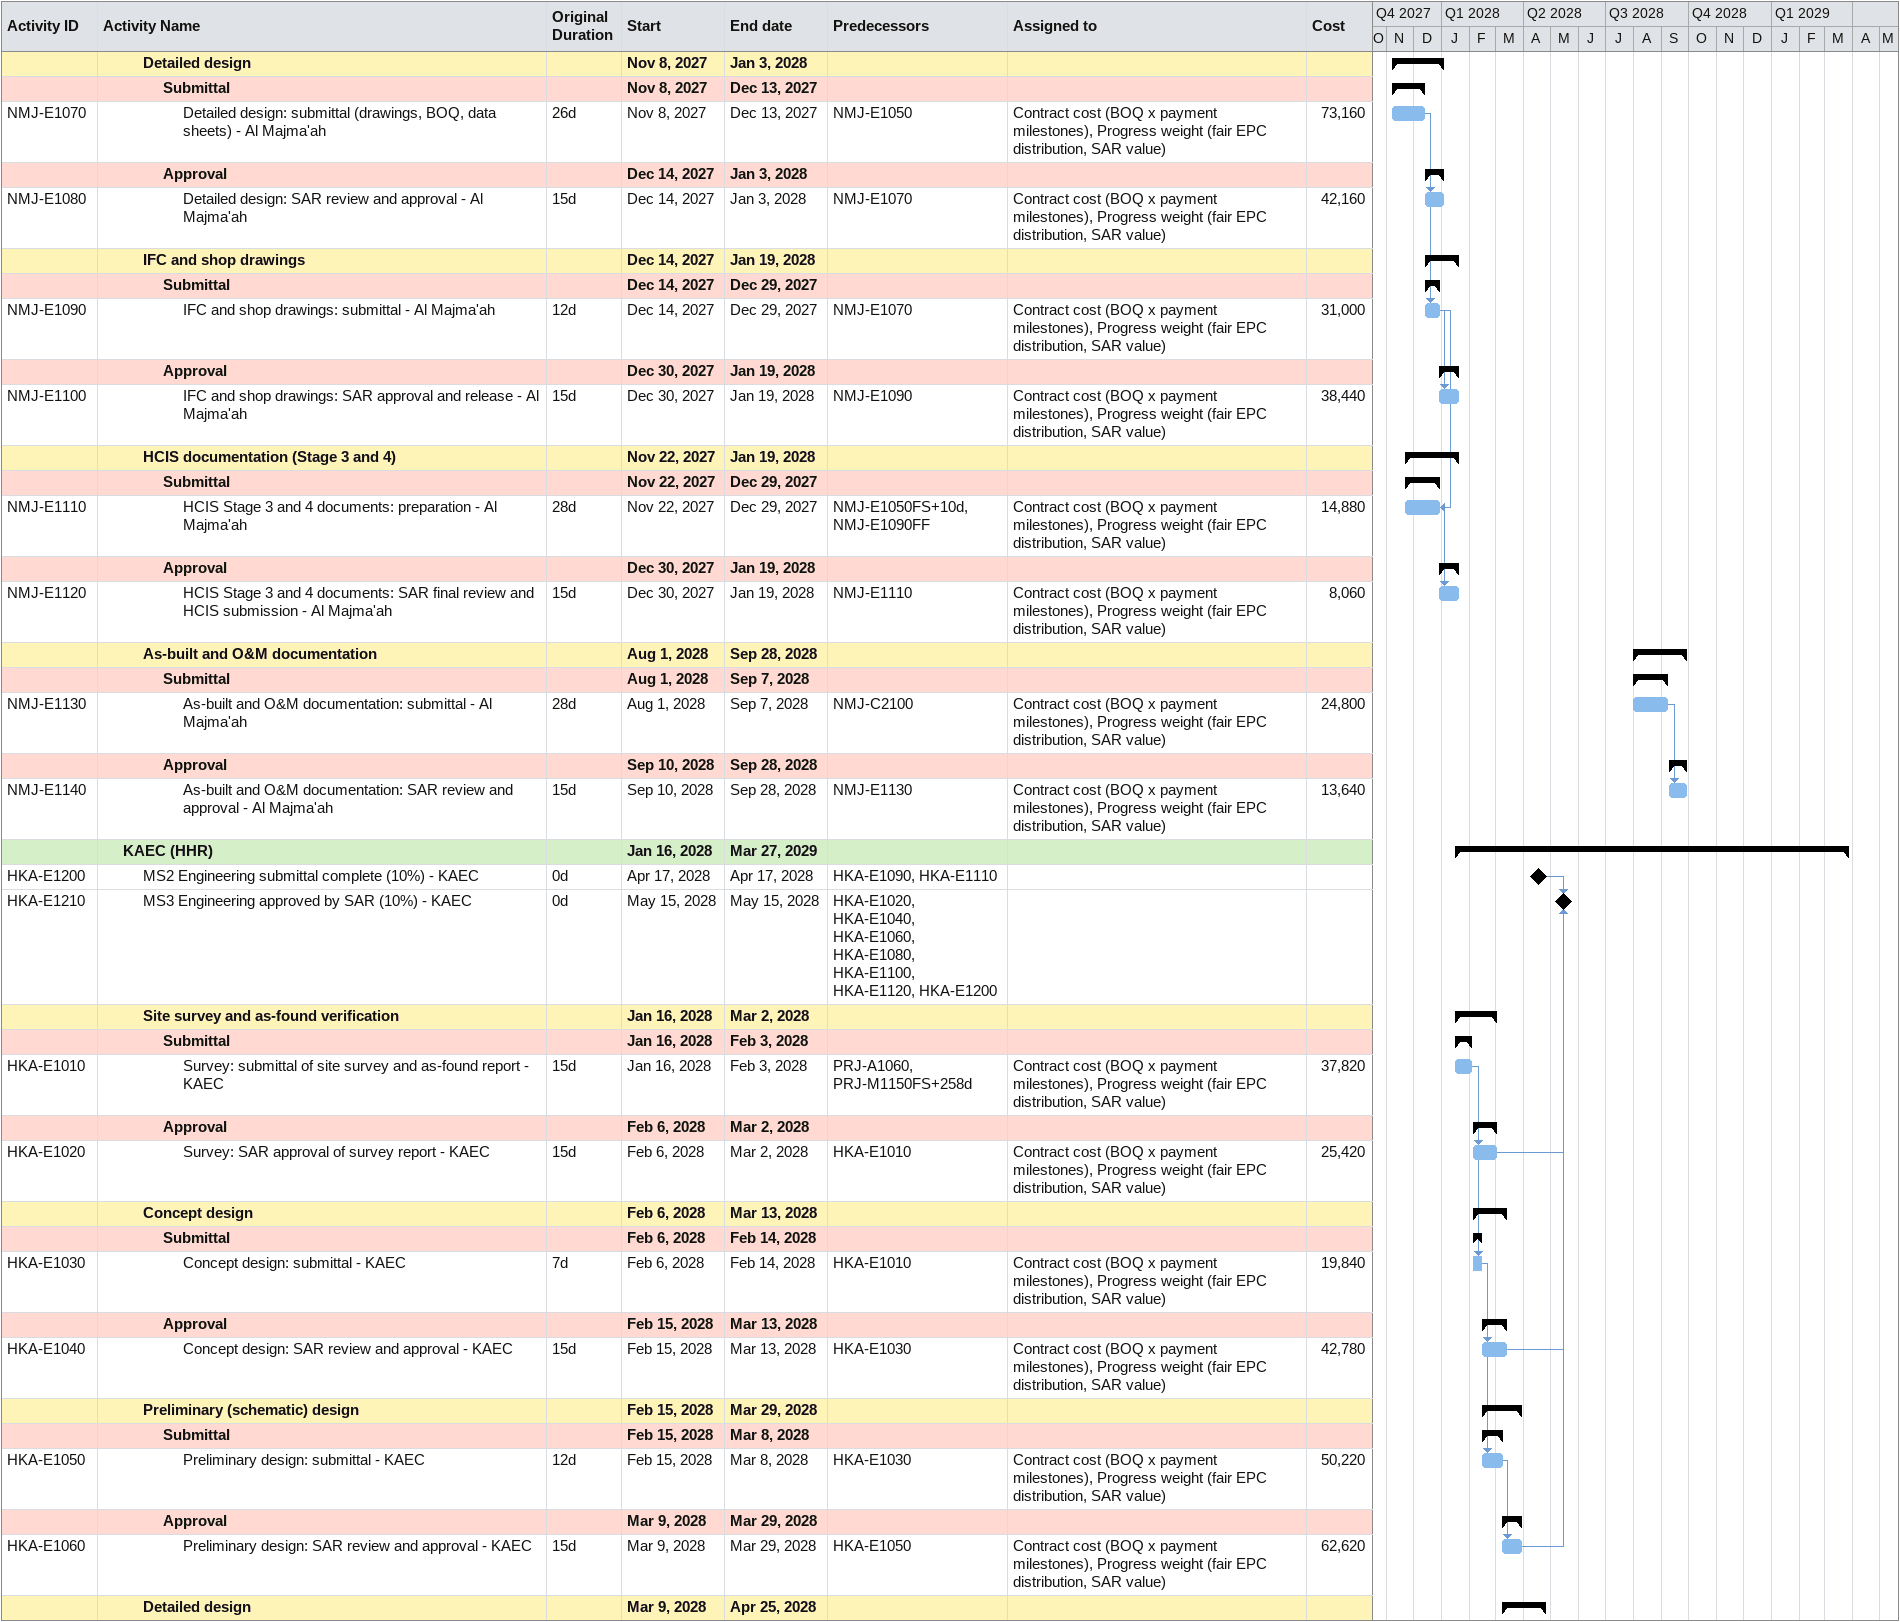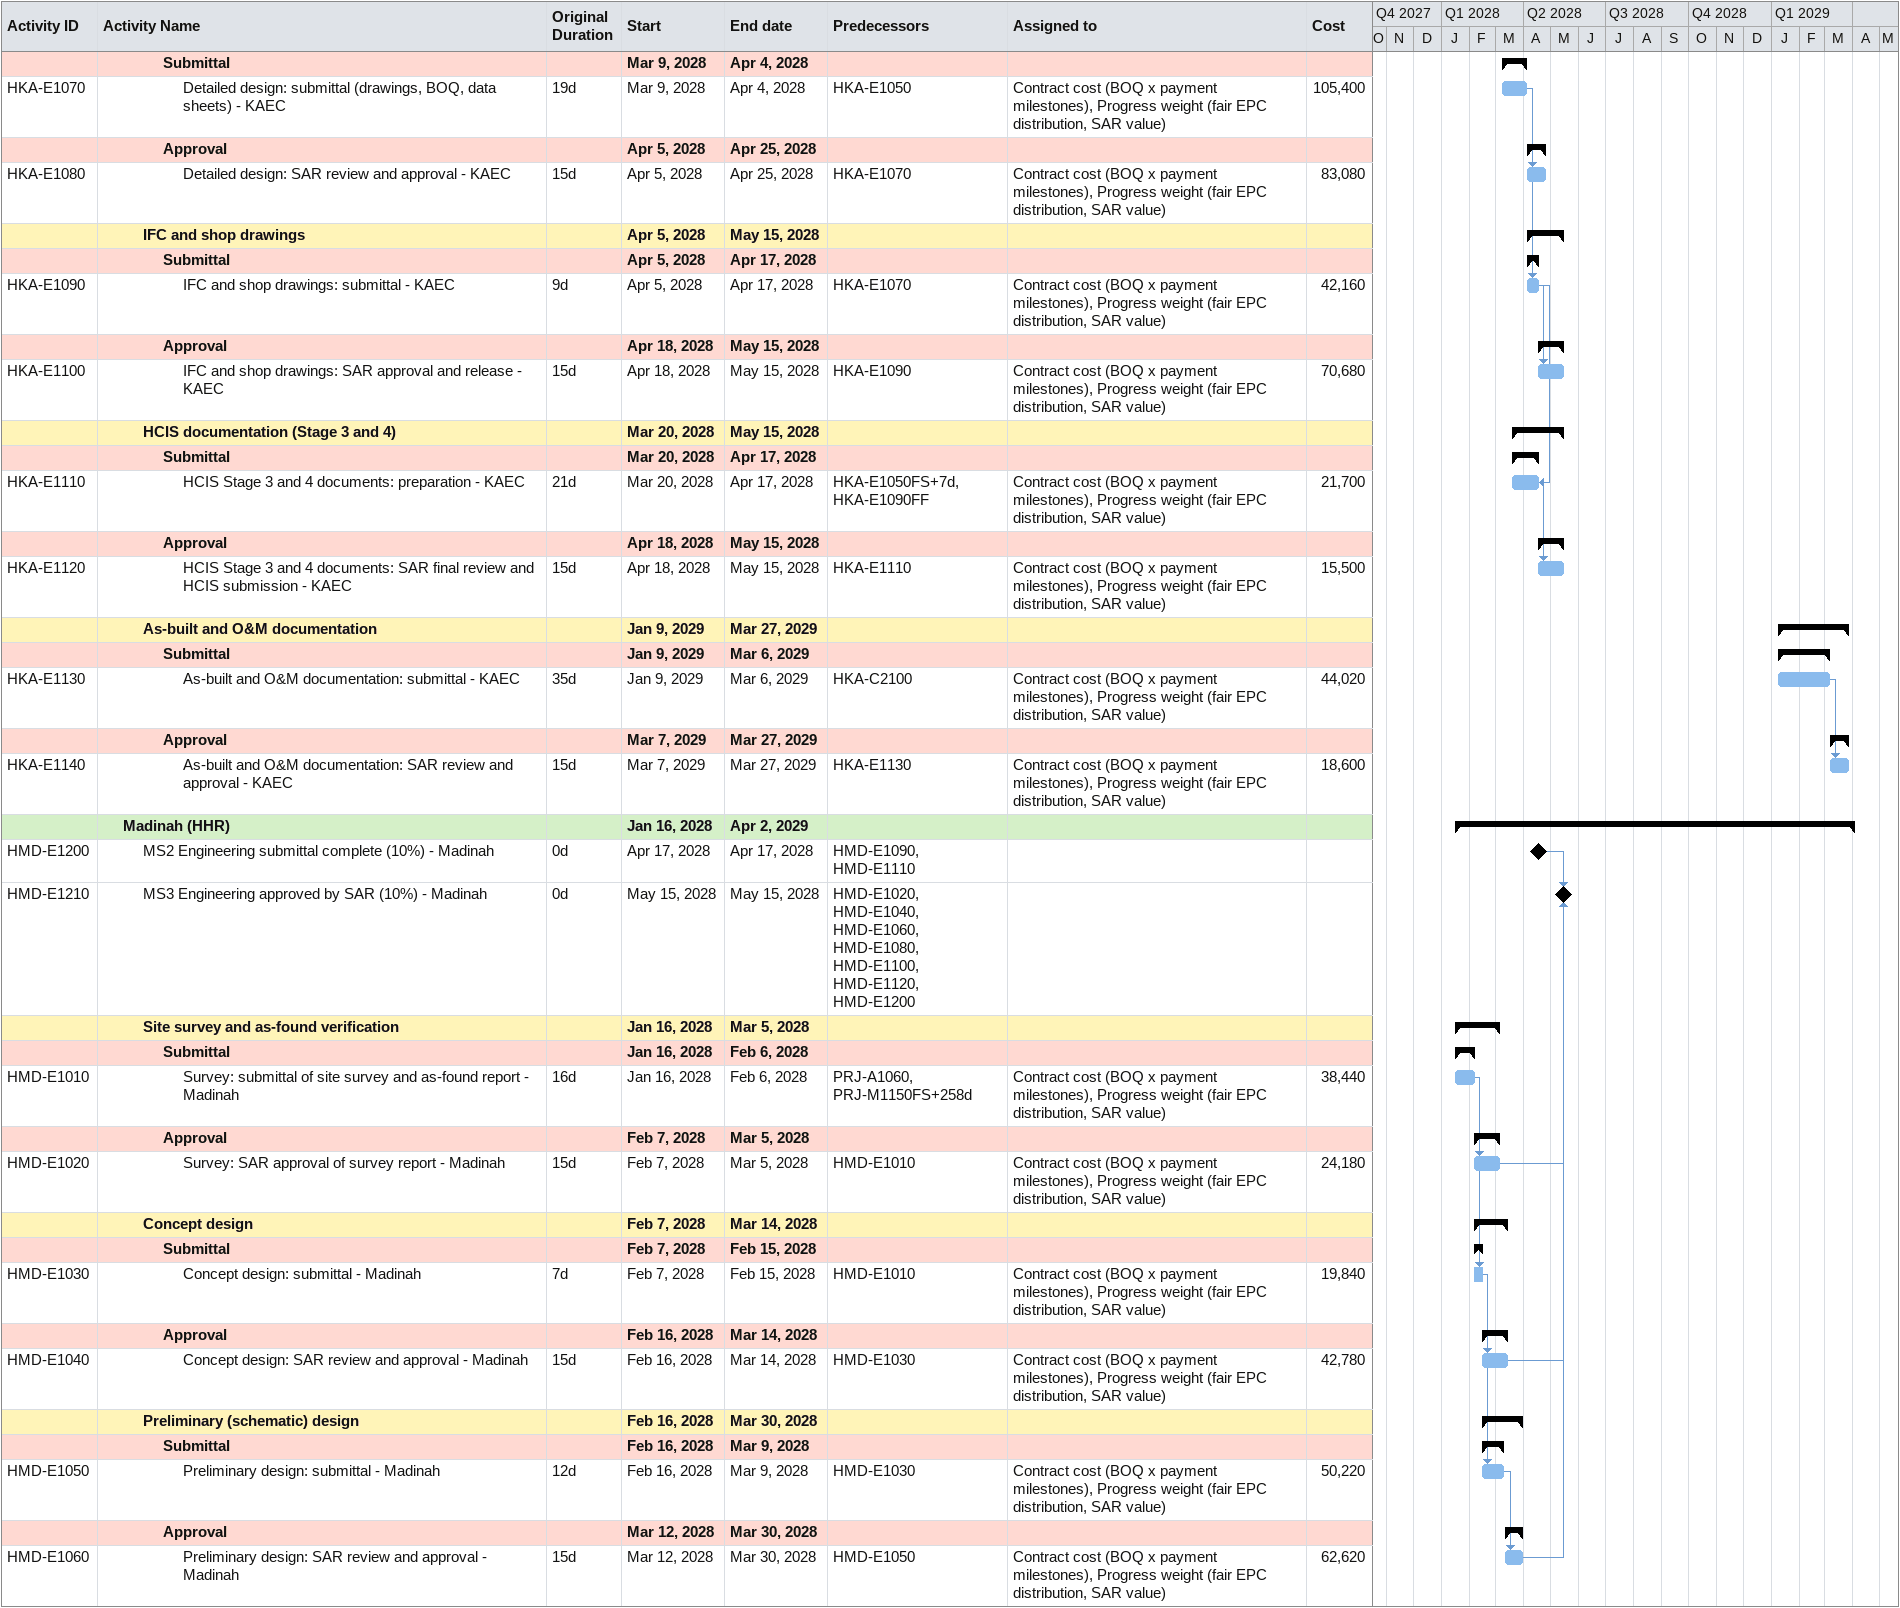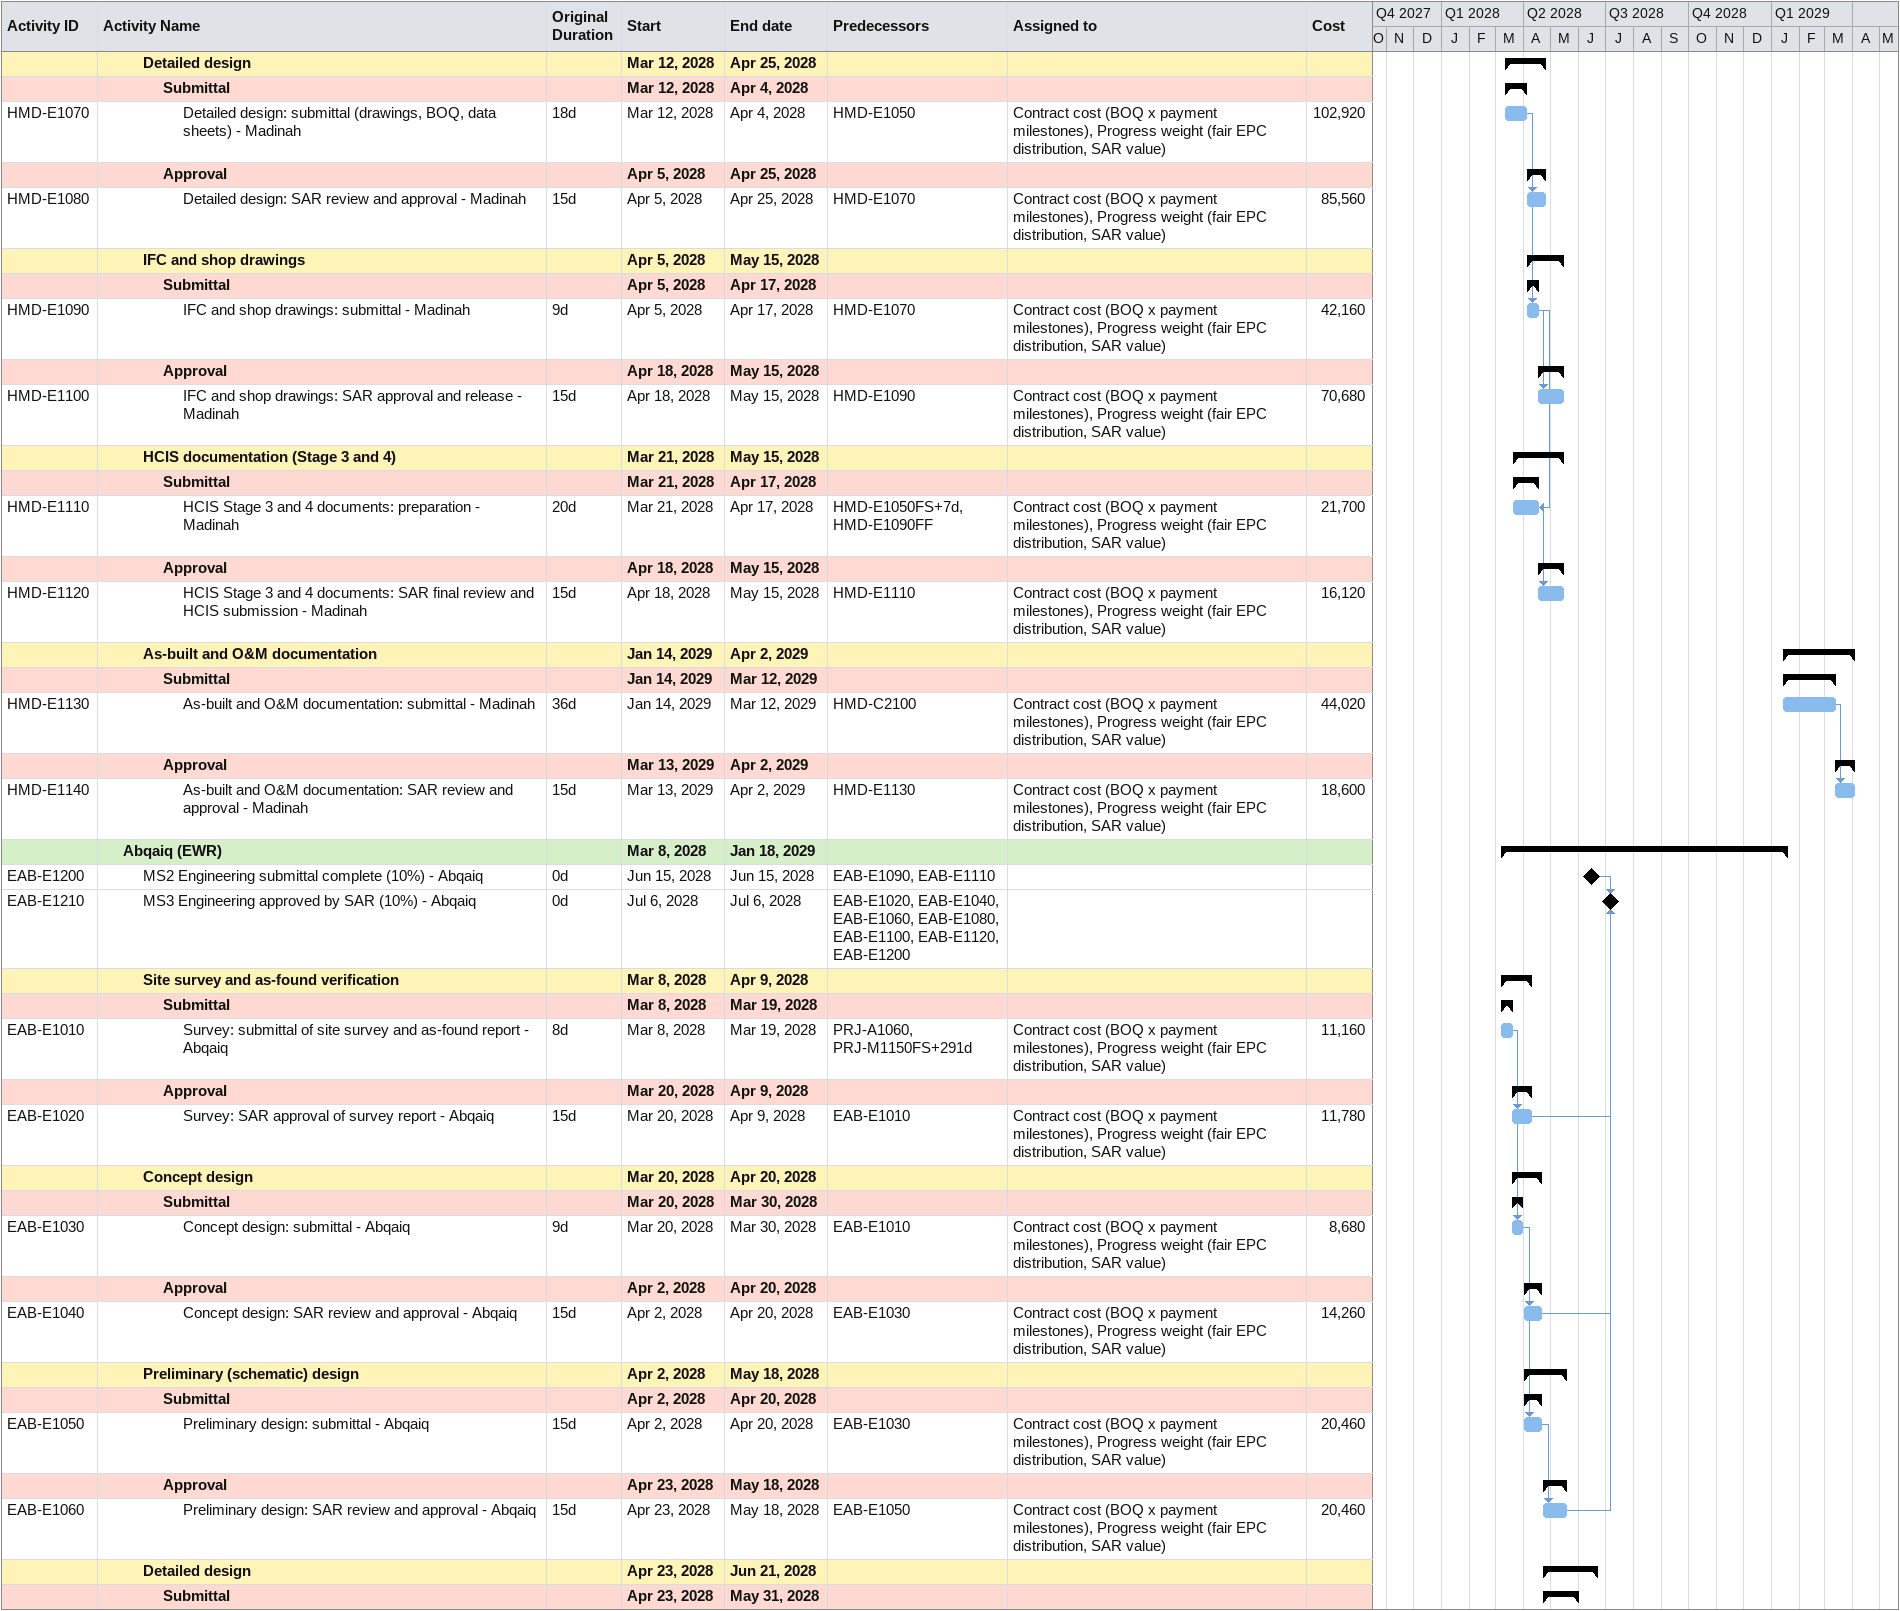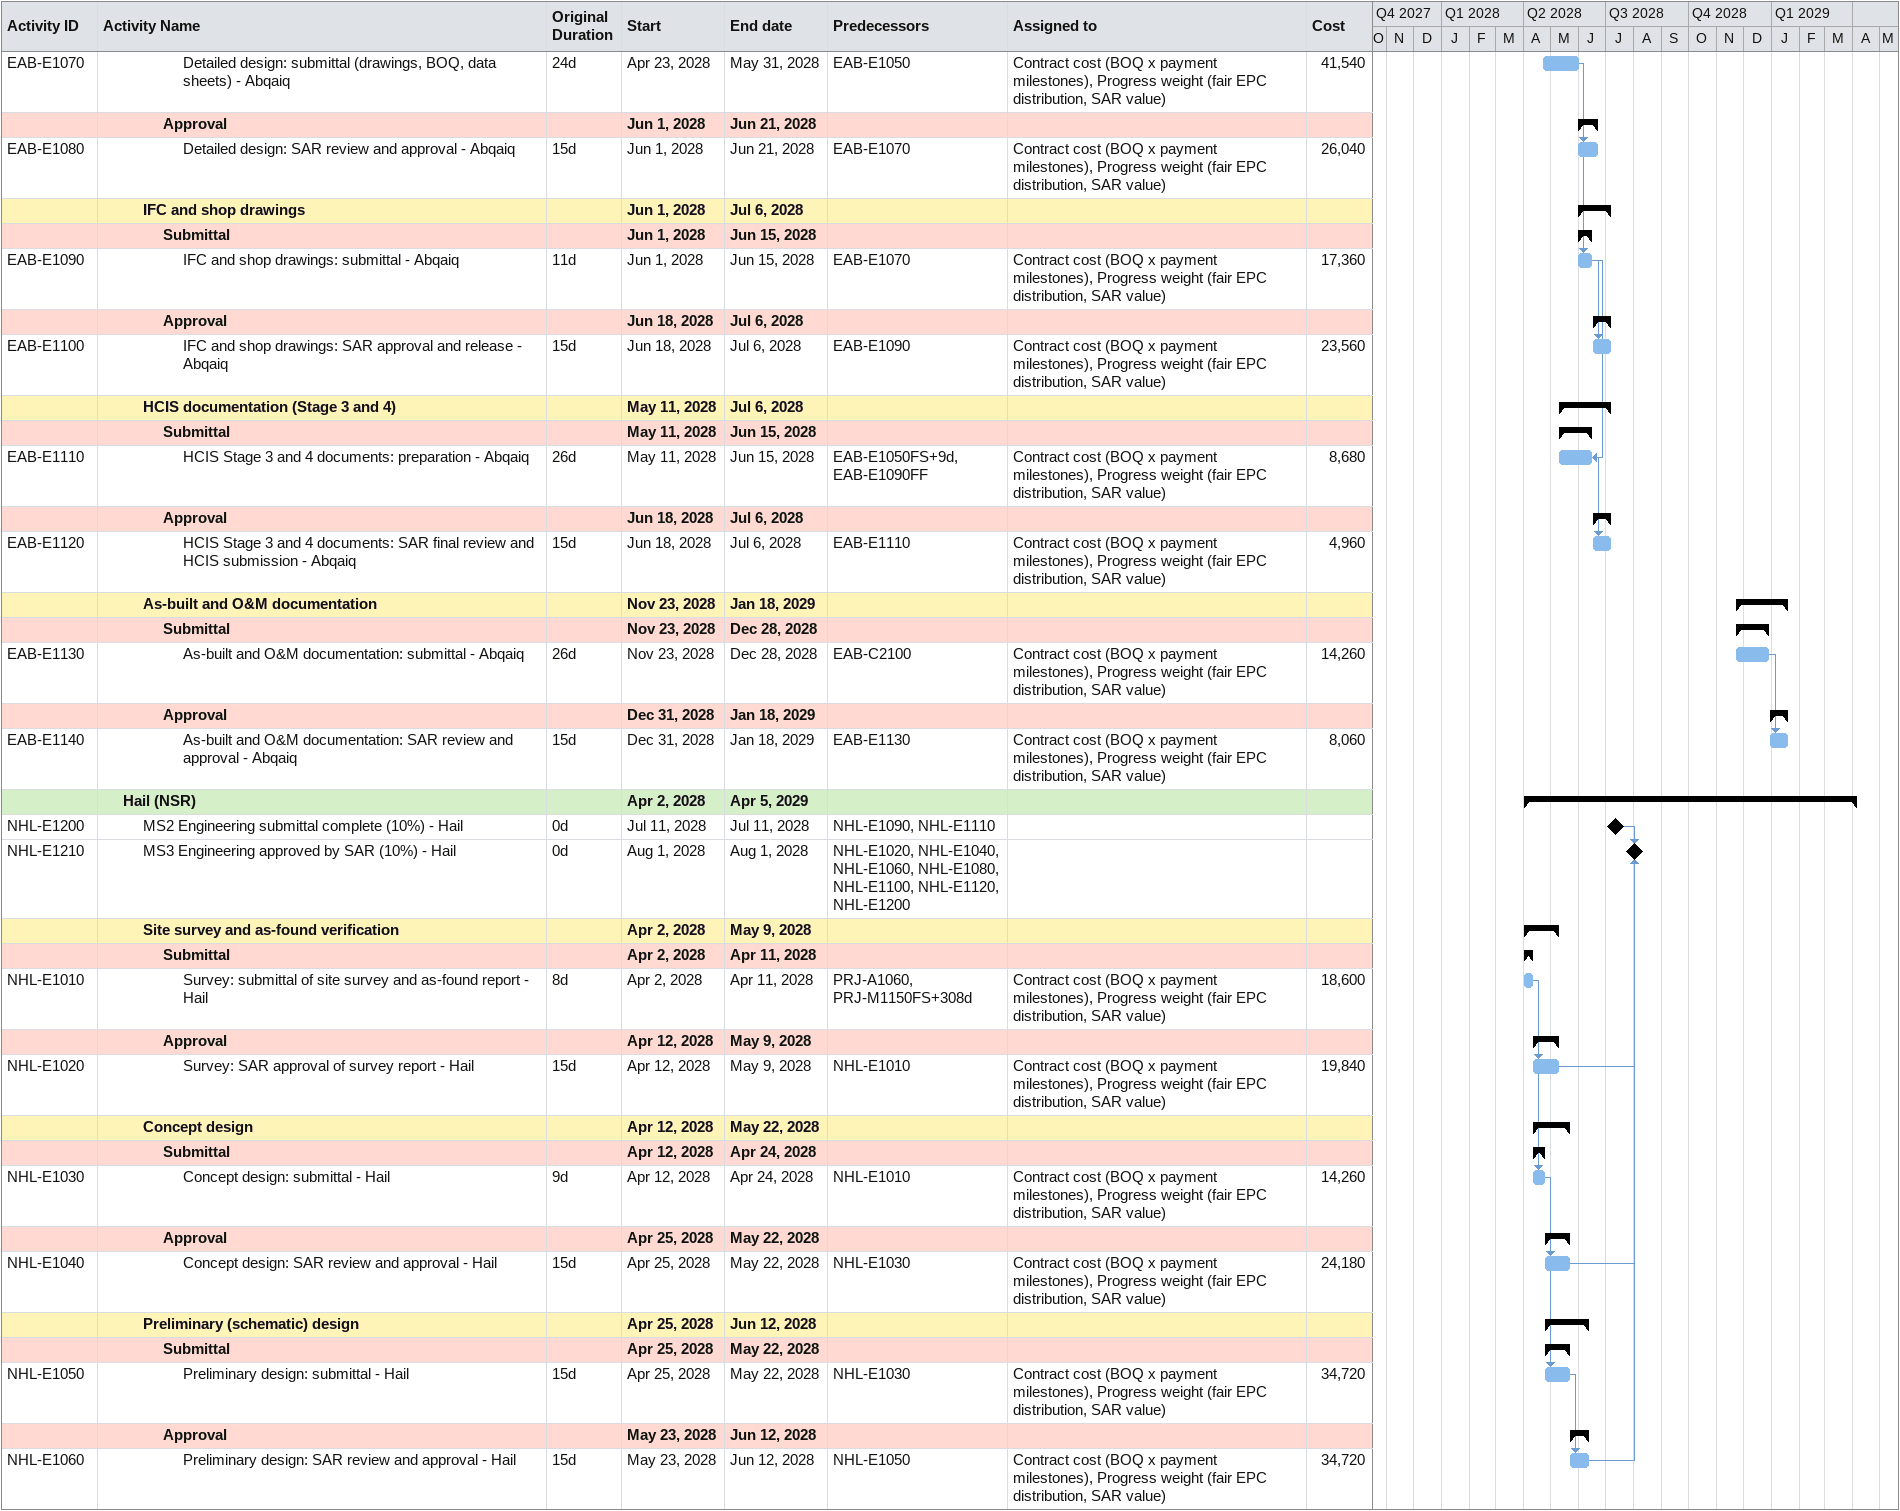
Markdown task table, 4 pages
| ID | Level | Task | Original duration | Start | Finish | Predecessors | Resources | Cost |
|---|---|---|---|---|---|---|---|---|
|  | 3 | **Detailed design** |  | 2027-11-08 | 2028-01-03 |  |  |  |
|  | 4 | **Submittal** |  | 2027-11-08 | 2027-12-13 |  |  |  |
| NMJ-E1070 | 5 | Detailed design: submittal (drawings, BOQ, data sheets) - Al Majma'ah | 26d | 2027-11-08 | 2027-12-13 | NMJ-E1050 | Contract cost (BOQ x payment milestones), Progress weight (fair EPC distribution, SAR value) | 73160 |
|  | 4 | **Approval** |  | 2027-12-14 | 2028-01-03 |  |  |  |
| NMJ-E1080 | 5 | Detailed design: SAR review and approval - Al Majma'ah | 15d | 2027-12-14 | 2028-01-03 | NMJ-E1070 | Contract cost (BOQ x payment milestones), Progress weight (fair EPC distribution, SAR value) | 42160 |
|  | 3 | **IFC and shop drawings** |  | 2027-12-14 | 2028-01-19 |  |  |  |
|  | 4 | **Submittal** |  | 2027-12-14 | 2027-12-29 |  |  |  |
| NMJ-E1090 | 5 | IFC and shop drawings: submittal - Al Majma'ah | 12d | 2027-12-14 | 2027-12-29 | NMJ-E1070 | Contract cost (BOQ x payment milestones), Progress weight (fair EPC distribution, SAR value) | 31000 |
|  | 4 | **Approval** |  | 2027-12-30 | 2028-01-19 |  |  |  |
| NMJ-E1100 | 5 | IFC and shop drawings: SAR approval and release - Al Majma'ah | 15d | 2027-12-30 | 2028-01-19 | NMJ-E1090 | Contract cost (BOQ x payment milestones), Progress weight (fair EPC distribution, SAR value) | 38440 |
|  | 3 | **HCIS documentation (Stage 3 and 4)** |  | 2027-11-22 | 2028-01-19 |  |  |  |
|  | 4 | **Submittal** |  | 2027-11-22 | 2027-12-29 |  |  |  |
| NMJ-E1110 | 5 | HCIS Stage 3 and 4 documents: preparation - Al Majma'ah | 28d | 2027-11-22 | 2027-12-29 | NMJ-E1050FS+10d, NMJ-E1090FF | Contract cost (BOQ x payment milestones), Progress weight (fair EPC distribution, SAR value) | 14880 |
|  | 4 | **Approval** |  | 2027-12-30 | 2028-01-19 |  |  |  |
| NMJ-E1120 | 5 | HCIS Stage 3 and 4 documents: SAR final review and HCIS submission - Al Majma'ah | 15d | 2027-12-30 | 2028-01-19 | NMJ-E1110 | Contract cost (BOQ x payment milestones), Progress weight (fair EPC distribution, SAR value) | 8060 |
|  | 3 | **As-built and O&M documentation** |  | 2028-08-01 | 2028-09-28 |  |  |  |
|  | 4 | **Submittal** |  | 2028-08-01 | 2028-09-07 |  |  |  |
| NMJ-E1130 | 5 | As-built and O&M documentation: submittal - Al Majma'ah | 28d | 2028-08-01 | 2028-09-07 | NMJ-C2100 | Contract cost (BOQ x payment milestones), Progress weight (fair EPC distribution, SAR value) | 24800 |
|  | 4 | **Approval** |  | 2028-09-10 | 2028-09-28 |  |  |  |
| NMJ-E1140 | 5 | As-built and O&M documentation: SAR review and approval - Al Majma'ah | 15d | 2028-09-10 | 2028-09-28 | NMJ-E1130 | Contract cost (BOQ x payment milestones), Progress weight (fair EPC distribution, SAR value) | 13640 |
|  | 2 | **KAEC (HHR)** |  | 2028-01-16 | 2029-03-27 |  |  |  |
| HKA-E1200 | 3 | MS2 Engineering submittal complete (10%) - KAEC | 0d | 2028-04-17 | 2028-04-17 | HKA-E1090, HKA-E1110 |  |  |
| HKA-E1210 | 3 | MS3 Engineering approved by SAR (10%) - KAEC | 0d | 2028-05-15 | 2028-05-15 | HKA-E1020, HKA-E1040, HKA-E1060, HKA-E1080, HKA-E1100, HKA-E1120, HKA-E1200 |  |  |
|  | 3 | **Site survey and as-found verification** |  | 2028-01-16 | 2028-03-02 |  |  |  |
|  | 4 | **Submittal** |  | 2028-01-16 | 2028-02-03 |  |  |  |
| HKA-E1010 | 5 | Survey: submittal of site survey and as-found report - KAEC | 15d | 2028-01-16 | 2028-02-03 | PRJ-A1060, PRJ-M1150FS+258d | Contract cost (BOQ x payment milestones), Progress weight (fair EPC distribution, SAR value) | 37820 |
|  | 4 | **Approval** |  | 2028-02-06 | 2028-03-02 |  |  |  |
| HKA-E1020 | 5 | Survey: SAR approval of survey report - KAEC | 15d | 2028-02-06 | 2028-03-02 | HKA-E1010 | Contract cost (BOQ x payment milestones), Progress weight (fair EPC distribution, SAR value) | 25420 |
|  | 3 | **Concept design** |  | 2028-02-06 | 2028-03-13 |  |  |  |
|  | 4 | **Submittal** |  | 2028-02-06 | 2028-02-14 |  |  |  |
| HKA-E1030 | 5 | Concept design: submittal - KAEC | 7d | 2028-02-06 | 2028-02-14 | HKA-E1010 | Contract cost (BOQ x payment milestones), Progress weight (fair EPC distribution, SAR value) | 19840 |
|  | 4 | **Approval** |  | 2028-02-15 | 2028-03-13 |  |  |  |
| HKA-E1040 | 5 | Concept design: SAR review and approval - KAEC | 15d | 2028-02-15 | 2028-03-13 | HKA-E1030 | Contract cost (BOQ x payment milestones), Progress weight (fair EPC distribution, SAR value) | 42780 |
|  | 3 | **Preliminary (schematic) design** |  | 2028-02-15 | 2028-03-29 |  |  |  |
|  | 4 | **Submittal** |  | 2028-02-15 | 2028-03-08 |  |  |  |
| HKA-E1050 | 5 | Preliminary design: submittal - KAEC | 12d | 2028-02-15 | 2028-03-08 | HKA-E1030 | Contract cost (BOQ x payment milestones), Progress weight (fair EPC distribution, SAR value) | 50220 |
|  | 4 | **Approval** |  | 2028-03-09 | 2028-03-29 |  |  |  |
| HKA-E1060 | 5 | Preliminary design: SAR review and approval - KAEC | 15d | 2028-03-09 | 2028-03-29 | HKA-E1050 | Contract cost (BOQ x payment milestones), Progress weight (fair EPC distribution, SAR value) | 62620 |
|  | 3 | **Detailed design** |  | 2028-03-09 | 2028-04-25 |  |  |  |
|  | 4 | **Submittal** |  | 2028-03-09 | 2028-04-04 |  |  |  |
| HKA-E1070 | 5 | Detailed design: submittal (drawings, BOQ, data sheets) - KAEC | 19d | 2028-03-09 | 2028-04-04 | HKA-E1050 | Contract cost (BOQ x payment milestones), Progress weight (fair EPC distribution, SAR value) | 105400 |
|  | 4 | **Approval** |  | 2028-04-05 | 2028-04-25 |  |  |  |
| HKA-E1080 | 5 | Detailed design: SAR review and approval - KAEC | 15d | 2028-04-05 | 2028-04-25 | HKA-E1070 | Contract cost (BOQ x payment milestones), Progress weight (fair EPC distribution, SAR value) | 83080 |
|  | 3 | **IFC and shop drawings** |  | 2028-04-05 | 2028-05-15 |  |  |  |
|  | 4 | **Submittal** |  | 2028-04-05 | 2028-04-17 |  |  |  |
| HKA-E1090 | 5 | IFC and shop drawings: submittal - KAEC | 9d | 2028-04-05 | 2028-04-17 | HKA-E1070 | Contract cost (BOQ x payment milestones), Progress weight (fair EPC distribution, SAR value) | 42160 |
|  | 4 | **Approval** |  | 2028-04-18 | 2028-05-15 |  |  |  |
| HKA-E1100 | 5 | IFC and shop drawings: SAR approval and release - KAEC | 15d | 2028-04-18 | 2028-05-15 | HKA-E1090 | Contract cost (BOQ x payment milestones), Progress weight (fair EPC distribution, SAR value) | 70680 |
|  | 3 | **HCIS documentation (Stage 3 and 4)** |  | 2028-03-20 | 2028-05-15 |  |  |  |
|  | 4 | **Submittal** |  | 2028-03-20 | 2028-04-17 |  |  |  |
| HKA-E1110 | 5 | HCIS Stage 3 and 4 documents: preparation - KAEC | 21d | 2028-03-20 | 2028-04-17 | HKA-E1050FS+7d, HKA-E1090FF | Contract cost (BOQ x payment milestones), Progress weight (fair EPC distribution, SAR value) | 21700 |
|  | 4 | **Approval** |  | 2028-04-18 | 2028-05-15 |  |  |  |
| HKA-E1120 | 5 | HCIS Stage 3 and 4 documents: SAR final review and HCIS submission - KAEC | 15d | 2028-04-18 | 2028-05-15 | HKA-E1110 | Contract cost (BOQ x payment milestones), Progress weight (fair EPC distribution, SAR value) | 15500 |
|  | 3 | **As-built and O&M documentation** |  | 2029-01-09 | 2029-03-27 |  |  |  |
|  | 4 | **Submittal** |  | 2029-01-09 | 2029-03-06 |  |  |  |
| HKA-E1130 | 5 | As-built and O&M documentation: submittal - KAEC | 35d | 2029-01-09 | 2029-03-06 | HKA-C2100 | Contract cost (BOQ x payment milestones), Progress weight (fair EPC distribution, SAR value) | 44020 |
|  | 4 | **Approval** |  | 2029-03-07 | 2029-03-27 |  |  |  |
| HKA-E1140 | 5 | As-built and O&M documentation: SAR review and approval - KAEC | 15d | 2029-03-07 | 2029-03-27 | HKA-E1130 | Contract cost (BOQ x payment milestones), Progress weight (fair EPC distribution, SAR value) | 18600 |
|  | 2 | **Madinah (HHR)** |  | 2028-01-16 | 2029-04-02 |  |  |  |
| HMD-E1200 | 3 | MS2 Engineering submittal complete (10%) - Madinah | 0d | 2028-04-17 | 2028-04-17 | HMD-E1090, HMD-E1110 |  |  |
| HMD-E1210 | 3 | MS3 Engineering approved by SAR (10%) - Madinah | 0d | 2028-05-15 | 2028-05-15 | HMD-E1020, HMD-E1040, HMD-E1060, HMD-E1080, HMD-E1100, HMD-E1120, HMD-E1200 |  |  |
|  | 3 | **Site survey and as-found verification** |  | 2028-01-16 | 2028-03-05 |  |  |  |
|  | 4 | **Submittal** |  | 2028-01-16 | 2028-02-06 |  |  |  |
| HMD-E1010 | 5 | Survey: submittal of site survey and as-found report - Madinah | 16d | 2028-01-16 | 2028-02-06 | PRJ-A1060, PRJ-M1150FS+258d | Contract cost (BOQ x payment milestones), Progress weight (fair EPC distribution, SAR value) | 38440 |
|  | 4 | **Approval** |  | 2028-02-07 | 2028-03-05 |  |  |  |
| HMD-E1020 | 5 | Survey: SAR approval of survey report - Madinah | 15d | 2028-02-07 | 2028-03-05 | HMD-E1010 | Contract cost (BOQ x payment milestones), Progress weight (fair EPC distribution, SAR value) | 24180 |
|  | 3 | **Concept design** |  | 2028-02-07 | 2028-03-14 |  |  |  |
|  | 4 | **Submittal** |  | 2028-02-07 | 2028-02-15 |  |  |  |
| HMD-E1030 | 5 | Concept design: submittal - Madinah | 7d | 2028-02-07 | 2028-02-15 | HMD-E1010 | Contract cost (BOQ x payment milestones), Progress weight (fair EPC distribution, SAR value) | 19840 |
|  | 4 | **Approval** |  | 2028-02-16 | 2028-03-14 |  |  |  |
| HMD-E1040 | 5 | Concept design: SAR review and approval - Madinah | 15d | 2028-02-16 | 2028-03-14 | HMD-E1030 | Contract cost (BOQ x payment milestones), Progress weight (fair EPC distribution, SAR value) | 42780 |
|  | 3 | **Preliminary (schematic) design** |  | 2028-02-16 | 2028-03-30 |  |  |  |
|  | 4 | **Submittal** |  | 2028-02-16 | 2028-03-09 |  |  |  |
| HMD-E1050 | 5 | Preliminary design: submittal - Madinah | 12d | 2028-02-16 | 2028-03-09 | HMD-E1030 | Contract cost (BOQ x payment milestones), Progress weight (fair EPC distribution, SAR value) | 50220 |
|  | 4 | **Approval** |  | 2028-03-12 | 2028-03-30 |  |  |  |
| HMD-E1060 | 5 | Preliminary design: SAR review and approval - Madinah | 15d | 2028-03-12 | 2028-03-30 | HMD-E1050 | Contract cost (BOQ x payment milestones), Progress weight (fair EPC distribution, SAR value) | 62620 |
|  | 3 | **Detailed design** |  | 2028-03-12 | 2028-04-25 |  |  |  |
|  | 4 | **Submittal** |  | 2028-03-12 | 2028-04-04 |  |  |  |
| HMD-E1070 | 5 | Detailed design: submittal (drawings, BOQ, data sheets) - Madinah | 18d | 2028-03-12 | 2028-04-04 | HMD-E1050 | Contract cost (BOQ x payment milestones), Progress weight (fair EPC distribution, SAR value) | 102920 |
|  | 4 | **Approval** |  | 2028-04-05 | 2028-04-25 |  |  |  |
| HMD-E1080 | 5 | Detailed design: SAR review and approval - Madinah | 15d | 2028-04-05 | 2028-04-25 | HMD-E1070 | Contract cost (BOQ x payment milestones), Progress weight (fair EPC distribution, SAR value) | 85560 |
|  | 3 | **IFC and shop drawings** |  | 2028-04-05 | 2028-05-15 |  |  |  |
|  | 4 | **Submittal** |  | 2028-04-05 | 2028-04-17 |  |  |  |
| HMD-E1090 | 5 | IFC and shop drawings: submittal - Madinah | 9d | 2028-04-05 | 2028-04-17 | HMD-E1070 | Contract cost (BOQ x payment milestones), Progress weight (fair EPC distribution, SAR value) | 42160 |
|  | 4 | **Approval** |  | 2028-04-18 | 2028-05-15 |  |  |  |
| HMD-E1100 | 5 | IFC and shop drawings: SAR approval and release - Madinah | 15d | 2028-04-18 | 2028-05-15 | HMD-E1090 | Contract cost (BOQ x payment milestones), Progress weight (fair EPC distribution, SAR value) | 70680 |
|  | 3 | **HCIS documentation (Stage 3 and 4)** |  | 2028-03-21 | 2028-05-15 |  |  |  |
|  | 4 | **Submittal** |  | 2028-03-21 | 2028-04-17 |  |  |  |
| HMD-E1110 | 5 | HCIS Stage 3 and 4 documents: preparation - Madinah | 20d | 2028-03-21 | 2028-04-17 | HMD-E1050FS+7d, HMD-E1090FF | Contract cost (BOQ x payment milestones), Progress weight (fair EPC distribution, SAR value) | 21700 |
|  | 4 | **Approval** |  | 2028-04-18 | 2028-05-15 |  |  |  |
| HMD-E1120 | 5 | HCIS Stage 3 and 4 documents: SAR final review and HCIS submission - Madinah | 15d | 2028-04-18 | 2028-05-15 | HMD-E1110 | Contract cost (BOQ x payment milestones), Progress weight (fair EPC distribution, SAR value) | 16120 |
|  | 3 | **As-built and O&M documentation** |  | 2029-01-14 | 2029-04-02 |  |  |  |
|  | 4 | **Submittal** |  | 2029-01-14 | 2029-03-12 |  |  |  |
| HMD-E1130 | 5 | As-built and O&M documentation: submittal - Madinah | 36d | 2029-01-14 | 2029-03-12 | HMD-C2100 | Contract cost (BOQ x payment milestones), Progress weight (fair EPC distribution, SAR value) | 44020 |
|  | 4 | **Approval** |  | 2029-03-13 | 2029-04-02 |  |  |  |
| HMD-E1140 | 5 | As-built and O&M documentation: SAR review and approval - Madinah | 15d | 2029-03-13 | 2029-04-02 | HMD-E1130 | Contract cost (BOQ x payment milestones), Progress weight (fair EPC distribution, SAR value) | 18600 |
|  | 2 | **Abqaiq (EWR)** |  | 2028-03-08 | 2029-01-18 |  |  |  |
| EAB-E1200 | 3 | MS2 Engineering submittal complete (10%) - Abqaiq | 0d | 2028-06-15 | 2028-06-15 | EAB-E1090, EAB-E1110 |  |  |
| EAB-E1210 | 3 | MS3 Engineering approved by SAR (10%) - Abqaiq | 0d | 2028-07-06 | 2028-07-06 | EAB-E1020, EAB-E1040, EAB-E1060, EAB-E1080, EAB-E1100, EAB-E1120, EAB-E1200 |  |  |
|  | 3 | **Site survey and as-found verification** |  | 2028-03-08 | 2028-04-09 |  |  |  |
|  | 4 | **Submittal** |  | 2028-03-08 | 2028-03-19 |  |  |  |
| EAB-E1010 | 5 | Survey: submittal of site survey and as-found report - Abqaiq | 8d | 2028-03-08 | 2028-03-19 | PRJ-A1060, PRJ-M1150FS+291d | Contract cost (BOQ x payment milestones), Progress weight (fair EPC distribution, SAR value) | 11160 |
|  | 4 | **Approval** |  | 2028-03-20 | 2028-04-09 |  |  |  |
| EAB-E1020 | 5 | Survey: SAR approval of survey report - Abqaiq | 15d | 2028-03-20 | 2028-04-09 | EAB-E1010 | Contract cost (BOQ x payment milestones), Progress weight (fair EPC distribution, SAR value) | 11780 |
|  | 3 | **Concept design** |  | 2028-03-20 | 2028-04-20 |  |  |  |
|  | 4 | **Submittal** |  | 2028-03-20 | 2028-03-30 |  |  |  |
| EAB-E1030 | 5 | Concept design: submittal - Abqaiq | 9d | 2028-03-20 | 2028-03-30 | EAB-E1010 | Contract cost (BOQ x payment milestones), Progress weight (fair EPC distribution, SAR value) | 8680 |
|  | 4 | **Approval** |  | 2028-04-02 | 2028-04-20 |  |  |  |
| EAB-E1040 | 5 | Concept design: SAR review and approval - Abqaiq | 15d | 2028-04-02 | 2028-04-20 | EAB-E1030 | Contract cost (BOQ x payment milestones), Progress weight (fair EPC distribution, SAR value) | 14260 |
|  | 3 | **Preliminary (schematic) design** |  | 2028-04-02 | 2028-05-18 |  |  |  |
|  | 4 | **Submittal** |  | 2028-04-02 | 2028-04-20 |  |  |  |
| EAB-E1050 | 5 | Preliminary design: submittal - Abqaiq | 15d | 2028-04-02 | 2028-04-20 | EAB-E1030 | Contract cost (BOQ x payment milestones), Progress weight (fair EPC distribution, SAR value) | 20460 |
|  | 4 | **Approval** |  | 2028-04-23 | 2028-05-18 |  |  |  |
| EAB-E1060 | 5 | Preliminary design: SAR review and approval - Abqaiq | 15d | 2028-04-23 | 2028-05-18 | EAB-E1050 | Contract cost (BOQ x payment milestones), Progress weight (fair EPC distribution, SAR value) | 20460 |
|  | 3 | **Detailed design** |  | 2028-04-23 | 2028-06-21 |  |  |  |
|  | 4 | **Submittal** |  | 2028-04-23 | 2028-05-31 |  |  |  |
| EAB-E1070 | 5 | Detailed design: submittal (drawings, BOQ, data sheets) - Abqaiq | 24d | 2028-04-23 | 2028-05-31 | EAB-E1050 | Contract cost (BOQ x payment milestones), Progress weight (fair EPC distribution, SAR value) | 41540 |
|  | 4 | **Approval** |  | 2028-06-01 | 2028-06-21 |  |  |  |
| EAB-E1080 | 5 | Detailed design: SAR review and approval - Abqaiq | 15d | 2028-06-01 | 2028-06-21 | EAB-E1070 | Contract cost (BOQ x payment milestones), Progress weight (fair EPC distribution, SAR value) | 26040 |
|  | 3 | **IFC and shop drawings** |  | 2028-06-01 | 2028-07-06 |  |  |  |
|  | 4 | **Submittal** |  | 2028-06-01 | 2028-06-15 |  |  |  |
| EAB-E1090 | 5 | IFC and shop drawings: submittal - Abqaiq | 11d | 2028-06-01 | 2028-06-15 | EAB-E1070 | Contract cost (BOQ x payment milestones), Progress weight (fair EPC distribution, SAR value) | 17360 |
|  | 4 | **Approval** |  | 2028-06-18 | 2028-07-06 |  |  |  |
| EAB-E1100 | 5 | IFC and shop drawings: SAR approval and release - Abqaiq | 15d | 2028-06-18 | 2028-07-06 | EAB-E1090 | Contract cost (BOQ x payment milestones), Progress weight (fair EPC distribution, SAR value) | 23560 |
|  | 3 | **HCIS documentation (Stage 3 and 4)** |  | 2028-05-11 | 2028-07-06 |  |  |  |
|  | 4 | **Submittal** |  | 2028-05-11 | 2028-06-15 |  |  |  |
| EAB-E1110 | 5 | HCIS Stage 3 and 4 documents: preparation - Abqaiq | 26d | 2028-05-11 | 2028-06-15 | EAB-E1050FS+9d, EAB-E1090FF | Contract cost (BOQ x payment milestones), Progress weight (fair EPC distribution, SAR value) | 8680 |
|  | 4 | **Approval** |  | 2028-06-18 | 2028-07-06 |  |  |  |
| EAB-E1120 | 5 | HCIS Stage 3 and 4 documents: SAR final review and HCIS submission - Abqaiq | 15d | 2028-06-18 | 2028-07-06 | EAB-E1110 | Contract cost (BOQ x payment milestones), Progress weight (fair EPC distribution, SAR value) | 4960 |
|  | 3 | **As-built and O&M documentation** |  | 2028-11-23 | 2029-01-18 |  |  |  |
|  | 4 | **Submittal** |  | 2028-11-23 | 2028-12-28 |  |  |  |
| EAB-E1130 | 5 | As-built and O&M documentation: submittal - Abqaiq | 26d | 2028-11-23 | 2028-12-28 | EAB-C2100 | Contract cost (BOQ x payment milestones), Progress weight (fair EPC distribution, SAR value) | 14260 |
|  | 4 | **Approval** |  | 2028-12-31 | 2029-01-18 |  |  |  |
| EAB-E1140 | 5 | As-built and O&M documentation: SAR review and approval - Abqaiq | 15d | 2028-12-31 | 2029-01-18 | EAB-E1130 | Contract cost (BOQ x payment milestones), Progress weight (fair EPC distribution, SAR value) | 8060 |
|  | 2 | **Hail (NSR)** |  | 2028-04-02 | 2029-04-05 |  |  |  |
| NHL-E1200 | 3 | MS2 Engineering submittal complete (10%) - Hail | 0d | 2028-07-11 | 2028-07-11 | NHL-E1090, NHL-E1110 |  |  |
| NHL-E1210 | 3 | MS3 Engineering approved by SAR (10%) - Hail | 0d | 2028-08-01 | 2028-08-01 | NHL-E1020, NHL-E1040, NHL-E1060, NHL-E1080, NHL-E1100, NHL-E1120, NHL-E1200 |  |  |
|  | 3 | **Site survey and as-found verification** |  | 2028-04-02 | 2028-05-09 |  |  |  |
|  | 4 | **Submittal** |  | 2028-04-02 | 2028-04-11 |  |  |  |
| NHL-E1010 | 5 | Survey: submittal of site survey and as-found report - Hail | 8d | 2028-04-02 | 2028-04-11 | PRJ-A1060, PRJ-M1150FS+308d | Contract cost (BOQ x payment milestones), Progress weight (fair EPC distribution, SAR value) | 18600 |
|  | 4 | **Approval** |  | 2028-04-12 | 2028-05-09 |  |  |  |
| NHL-E1020 | 5 | Survey: SAR approval of survey report - Hail | 15d | 2028-04-12 | 2028-05-09 | NHL-E1010 | Contract cost (BOQ x payment milestones), Progress weight (fair EPC distribution, SAR value) | 19840 |
|  | 3 | **Concept design** |  | 2028-04-12 | 2028-05-22 |  |  |  |
|  | 4 | **Submittal** |  | 2028-04-12 | 2028-04-24 |  |  |  |
| NHL-E1030 | 5 | Concept design: submittal - Hail | 9d | 2028-04-12 | 2028-04-24 | NHL-E1010 | Contract cost (BOQ x payment milestones), Progress weight (fair EPC distribution, SAR value) | 14260 |
|  | 4 | **Approval** |  | 2028-04-25 | 2028-05-22 |  |  |  |
| NHL-E1040 | 5 | Concept design: SAR review and approval - Hail | 15d | 2028-04-25 | 2028-05-22 | NHL-E1030 | Contract cost (BOQ x payment milestones), Progress weight (fair EPC distribution, SAR value) | 24180 |
|  | 3 | **Preliminary (schematic) design** |  | 2028-04-25 | 2028-06-12 |  |  |  |
|  | 4 | **Submittal** |  | 2028-04-25 | 2028-05-22 |  |  |  |
| NHL-E1050 | 5 | Preliminary design: submittal - Hail | 15d | 2028-04-25 | 2028-05-22 | NHL-E1030 | Contract cost (BOQ x payment milestones), Progress weight (fair EPC distribution, SAR value) | 34720 |
|  | 4 | **Approval** |  | 2028-05-23 | 2028-06-12 |  |  |  |
| NHL-E1060 | 5 | Preliminary design: SAR review and approval - Hail | 15d | 2028-05-23 | 2028-06-12 | NHL-E1050 | Contract cost (BOQ x payment milestones), Progress weight (fair EPC distribution, SAR value) | 34720 |
